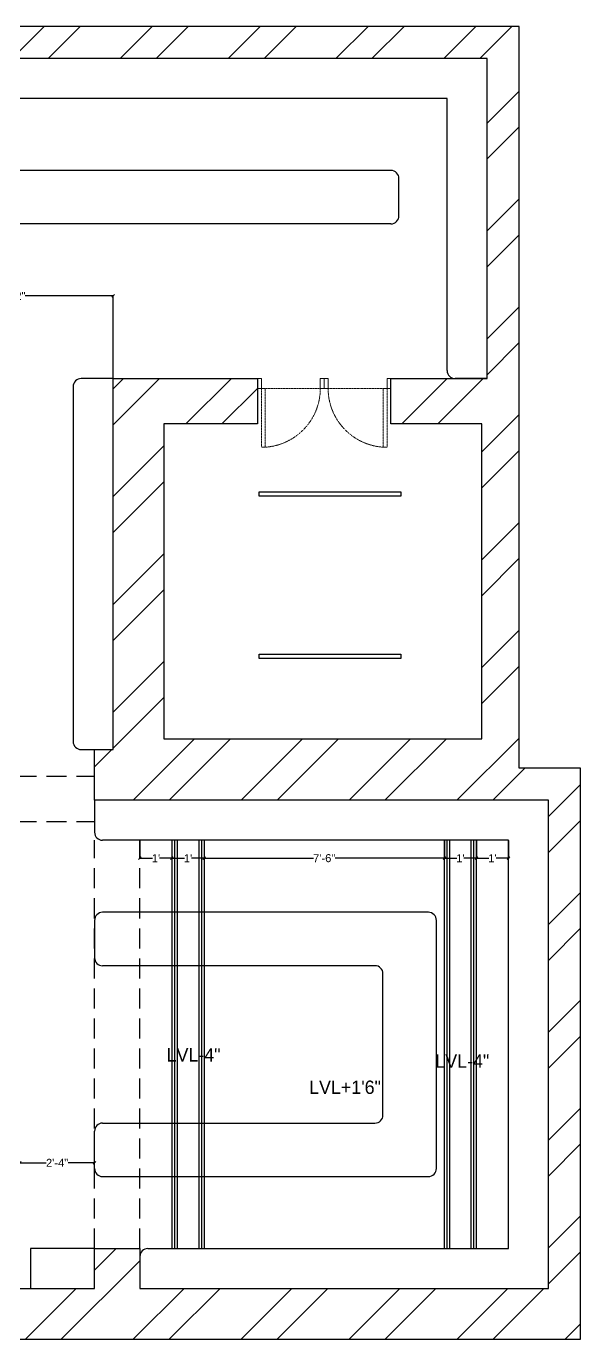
# Model space of a CAD drawing. Header units: inches. Extents: x -4677 to 18437, y -5264 to 2453.
# Drawn here: x 913.3 to 1120.8, y -18.6 to 475.4 of the extents above; entities that cross this region are included whole.
import ezdxf

# ---------------------------------------------------------------- set-up
doc = ezdxf.new("R2010")
doc.units = ezdxf.units.IN
for name, pattern in [('AUDIT_D_060311083008-3', [0]), ('DASHED2', [0.375, 0.25, -0.125]), ('HIDDEN', [0.375, 0.25, -0.125])]:
    doc.linetypes.add(name, pattern=pattern)
for name, color, linetype in [('A-DOOR', 251, 'AUDIT_D_060311083008-3'), ('A-Door-Frame', 1, 'Continuous'), ('A-Door-Swing', 8, 'HIDDEN'), ('IEL-HATCH-002', 7, 'Continuous')]:
    doc.layers.add(name, color=color, linetype=linetype)
doc.styles.add('HEMI', font='stylu.ttf')
doc.styles.get("Standard").update_dxf_attribs({"font": 'arial.ttf'})
doc.dimstyles.get("Standard").update_dxf_attribs({"dimtxt": 3, "dimasz": 1, "dimexe": 0.18, "dimexo": 0.0625, "dimgap": 0.09, "dimtad": 0, "dimdec": 1, "dimzin": 0, "dimdsep": 46, "dimlunit": 4, "dimtxsty": 'Standard', "dimblk": 'OBLIQUE', "dimcen": 0.09, "dimclrd": 5, "dimclre": 5, "dimclrt": 5, "dimadec": 0, "dimazin": 0, "dimtfac": 1, "dimtdec": 1, "dimtofl": 0, "dimtmove": 0, "dimatfit": 3, "dimldrblk": 'OBLIQUE', "dimfxl": 1, "dimtolj": 1, "dimtzin": 0, "dimarcsym": 0})

# ---------------------------------------------------------------- blocks, each defined once
blk = doc.blocks.new('*U12')
at = {"layer": 'A-Door-Frame', "lineweight": 5}
for p, q in [((0, -100), (0, 0)), ((682, -100), (682, 0))]:
    blk.add_line(p, q, dxfattribs=at)
for points in [[(0, -100), (40, -100), (40, 0), (0, 0)], [(682, -100), (642, -100), (642, 0), (682, 0)]]:
    blk.add_lwpolyline(points, dxfattribs=at)
at = {"layer": 'A-Door-Swing', "linetype": 'DASHED2', "lineweight": 5}
blk.add_line((45, 0), (647, 0), dxfattribs=at)
blk.add_lwpolyline([(40, 0), (40, 602), (80, 602), (80, 0)], close=True, dxfattribs=at)
blk.add_arc((40, 0), 602, 360, 90, dxfattribs=at)
blk = doc.blocks.new('wef')
at = {"layer": 'IEL-HATCH-002', "true_color": 0xc7c8ca, "transparency": 33554687}
h = blk.add_hatch(dxfattribs=at)
h.set_pattern_fill('ANSI32', color=9, scale=3)
h.paths.add_polyline_path([(9186.53, 855.43), (9120.53, 855.43), (9120.53, 925.43), (9177.53, 925.43), (9188.53, 925.43), (9188.53, 947.43), (9120.53, 947.43), (9120.53, 1123.43), (9228.53, 1123.43), (9228.53, 1135.43), (9107.53, 1135.43), (9107.53, 641.43), (9283.53, 641.43), (9283.53, 644.43), (9283.53, 769.43), (9283.53, 787.43), (9268.53, 787.43), (9268.53, 653.43), (9256.53, 653.43), (9119.53, 653.43), (9119.53, 838.43), (9131.53, 838.43), (9186.53, 838.43)])
h.paths.add_polyline_path([(9701.53, 1135.43), (9274.53, 1135.43), (9274.53, 1123.43), (9393.53, 1123.43), (9393.53, 1111.43), (9393.53, 1108.43), (9410.53, 1108.43), (9410.53, 1123.43), (9689.53, 1123.43), (9689.53, 1003.43), (9677.53, 1003.43), (9653.53, 1003.43), (9653.53, 986.43), (9687.53, 986.43), (9687.53, 868.43), (9568.53, 868.43), (9568.53, 986.43), (9603.53, 986.43), (9603.53, 1003.43), (9549.53, 1003.43), (9549.53, 864.43), (9542.53, 864.43), (9542.53, 845.43), (9712.53, 845.43), (9712.53, 662.43), (9559.53, 662.43), (9559.53, 674.43), (9559.53, 677.43), (9542.53, 677.43), (9542.53, 662.43), (9518.53, 662.43), (9460.53, 662.43), (9460.53, 643.43), (9724.53, 643.43), (9724.53, 857.43), (9701.53, 857.43)])
h.paths.add_polyline_path([(9434.53, 854.43), (9410.53, 854.43), (9410.53, 869.43), (9393.53, 869.43), (9393.53, 854.43), (9359.53, 854.43), (9243.53, 854.43), (9243.53, 837.43), (9268.53, 837.43), (9268.53, 832.43), (9283.53, 832.43), (9283.53, 837.43), (9359.53, 837.43), (9434.53, 837.43)])
h.paths.add_polyline_path([(9365.53, 662.43), (9330.53, 662.43), (9330.53, 644.43), (9365.53, 644.43)], flags=17)
h.paths.add_polyline_path([(9374.53, 837.43), (9371.53, 837.43), (9371.53, 772.43), (9374.53, 772.43)], flags=17)
h.paths.add_polyline_path([(9374.53, 772.43), (9371.53, 772.43), (9283.53, 772.43), (9283.53, 769.43), (9374.53, 769.43)], flags=17)
h.paths.add_polyline_path([(9188.53, 925.43), (9177.53, 925.43), (9177.53, 912.32), (9182.86, 912.32), (9182.86, 912.43), (9186.53, 912.43), (9188.53, 912.32)], flags=17)
h.paths.add_polyline_path([(9186.53, 891.93), (9182.86, 891.93), (9120.53, 891.93), (9120.53, 888.93), (9186.53, 888.93)], flags=17)
h.paths.add_polyline_path([(9186.53, 864.43), (9183.53, 864.43), (9183.53, 855.43), (9186.53, 855.43)], flags=17)
at = {"color": 252, "true_color": 0x939598}
for p, q in [((9701.53, 1135.43), (9274.53, 1135.43)), ((9701.53, 857.43), (9701.53, 1135.43)), ((9689.53, 1123.43), (9410.53, 1123.43)), ((9689.53, 1003.43), (9689.53, 1123.43)), ((9674.53, 1108.43), (9413.53, 1108.43)), ((9674.53, 1006.43), (9674.53, 1108.43)), ((9653.53, 1081.43), (9472.22, 1081.43)), ((9656.53, 1064.43), (9656.53, 1078.43)), ((9653.53, 1061.43), (9472.22, 1061.43)), ((9549.53, 1003.43), (9537.53, 1003.43)), ((9549.53, 864.43), (9549.53, 1003.43)), ((9549.53, 1003.43), (9603.53, 1003.43)), ((9603.53, 1003.43), (9603.53, 986.43)), ((9653.53, 986.43), (9653.53, 1003.43)), ((9653.53, 1003.43), (9689.53, 1003.43)), ((9689.53, 1003.43), (9677.53, 1003.43)), ((9534.53, 1000.43), (9534.53, 867.43)), ((9603.53, 986.43), (9568.53, 986.43)), ((9568.53, 986.43), (9568.53, 868.43)), ((9687.53, 986.43), (9653.53, 986.43)), ((9687.53, 868.43), (9687.53, 986.43)), ((9568.53, 868.43), (9687.53, 868.43)), ((9537.53, 864.43), (9549.53, 864.43)), ((9542.53, 845.43), (9542.53, 864.43)), ((9724.53, 857.43), (9701.53, 857.43)), ((9724.53, 643.43), (9724.53, 857.43)), ((9712.53, 845.43), (9542.53, 845.43)), ((9542.53, 845.43), (9542.53, 833.43)), ((9712.53, 662.43), (9712.53, 845.43)), ((9697.53, 830.43), (9545.53, 830.43)), ((9697.53, 677.43), (9697.53, 830.43)), ((9542.53, 800.43), (9542.53, 786.43)), ((9667.53, 803.43), (9545.53, 803.43)), ((9670.53, 707.43), (9670.53, 800.43)), ((9647.53, 783.43), (9545.53, 783.43)), ((9650.53, 727.43), (9650.53, 780.43)), ((9542.53, 707.43), (9542.53, 721.43)), ((9545.53, 724.43), (9647.53, 724.43)), ((9545.53, 704.43), (9667.53, 704.43)), ((9542.53, 662.43), (9542.53, 677.43)), ((9542.53, 677.43), (9559.53, 677.43)), ((9559.53, 677.43), (9559.53, 662.43)), ((9562.53, 677.43), (9697.53, 677.43)), ((9559.53, 674.43), (9559.53, 662.43)), ((9460.53, 662.43), (9542.53, 662.43)), ((9559.53, 662.43), (9712.53, 662.43)), ((9460.53, 643.43), (9724.53, 643.43))]:
    blk.add_line(p, q, dxfattribs=at)
blk.add_lwpolyline([(9542.53, 677.43), (9518.53, 677.43), (9518.53, 662.43), (9542.53, 662.43)], close=True, dxfattribs=at)
for centre, start, end in [((9653.53, 1078.43), 0, 90), ((9653.53, 1064.43), 270, 0), ((9537.53, 1000.43), 90, 180), ((9677.53, 1006.43), 180, 270), ((9537.53, 867.43), 180, 270), ((9545.53, 833.43), 180, 270), ((9545.53, 800.43), 90, 180), ((9667.53, 800.43), 0, 90), ((9545.53, 786.43), 180, 270), ((9647.53, 780.43), 0, 90), ((9647.53, 727.43), 270, 0), ((9545.53, 721.43), 90, 180), ((9545.53, 707.43), 180, 270), ((9667.53, 707.43), 270, 0), ((9562.53, 674.43), 90, 180)]:
    blk.add_arc(centre, 3, start, end, dxfattribs=at)
at = {"layer": 'A-DOOR', "color": 252, "lineweight": 5, "true_color": 0x939598, "yscale": 0.03666666666666651, "zscale": 0.03666666666666651, "rotation": 180}
for p, xscale in [((9603.53, 999.76), -0.03666666666666651), ((9653.53, 999.76), 0.03666666666666651)]:
    blk.add_blockref('*U12', p, dxfattribs=dict(at, xscale=xscale))
blk = doc.blocks.new('_Oblique')
at = {"color": 0, "linetype": 'ByBlock', "lineweight": -2}
blk.add_line((-0.5, -0.5), (0.5, 0.5), dxfattribs=at)
blk = doc.blocks.new('*D34')
at = {"color": 5, "lineweight": -2, "transparency": 16777216}
for p, q in [((871.79, 389.38), (871.79, 374.24)), ((871.79, 374.42), (904.7, 374.42)), ((945.79, 374.42), (912.87, 374.42)), ((945.79, 343.5), (945.79, 374.6))]:
    blk.add_line(p, q, dxfattribs=at)
at = {"layer": 'Defpoints', "color": 0, "transparency": 16777216}
for p in [(871.79, 389.44), (945.79, 374.42), (945.79, 343.44)]:
    blk.add_point(p, dxfattribs=at)
at = {"color": 5, "lineweight": -2, "transparency": 16777216, "rotation": 180}
blk.add_blockref('_Oblique', (871.79, 374.42), dxfattribs=at)
at = {"color": 5, "lineweight": -2, "transparency": 16777216}
blk.add_blockref('_Oblique', (945.79, 374.42), dxfattribs=at)
at = {"color": 5, "transparency": 16777216, "insert": (908.79, 374.42), "char_height": 3, "attachment_point": 5}
blk.add_mtext('\\A1;6\'-2"', dxfattribs=at)
blk = doc.blocks.new('*D44')
at = {"color": 5, "lineweight": -2, "transparency": 16777216}
for p, q in [((910.79, 49.37), (910.79, 49.75)), ((910.79, 49.57), (920.68, 49.57)), ((938.79, 49.57), (928.89, 49.57)), ((938.79, 49.37), (938.79, 49.75))]:
    blk.add_line(p, q, dxfattribs=at)
at = {"layer": 'Defpoints', "color": 0, "transparency": 16777216}
for p in [(938.79, 49.57), (910.79, 49.31), (938.79, 49.31)]:
    blk.add_point(p, dxfattribs=at)
at = {"color": 5, "lineweight": -2, "transparency": 16777216, "rotation": 180}
blk.add_blockref('_Oblique', (910.79, 49.57), dxfattribs=at)
at = {"color": 5, "lineweight": -2, "transparency": 16777216}
blk.add_blockref('_Oblique', (938.79, 49.57), dxfattribs=at)
at = {"color": 5, "transparency": 16777216, "insert": (924.79, 49.57), "char_height": 3, "attachment_point": 5}
blk.add_mtext('\\A1;2\'-4"', dxfattribs=at)
blk = doc.blocks.new('*D52')
at = {"color": 5, "lineweight": -2, "transparency": 16777216}
for p, q in [((955.79, 170.38), (955.79, 163.53)), ((967.79, 170.38), (967.79, 163.53)), ((955.79, 163.71), (960.46, 163.71)), ((967.79, 163.71), (963.12, 163.71))]:
    blk.add_line(p, q, dxfattribs=at)
at = {"layer": 'Defpoints', "color": 0, "transparency": 16777216}
for p in [(955.79, 170.44), (967.79, 170.44), (967.79, 163.71)]:
    blk.add_point(p, dxfattribs=at)
at = {"color": 5, "lineweight": -2, "transparency": 16777216, "rotation": 180}
blk.add_blockref('_Oblique', (955.79, 163.71), dxfattribs=at)
at = {"color": 5, "lineweight": -2, "transparency": 16777216}
blk.add_blockref('_Oblique', (967.79, 163.71), dxfattribs=at)
at = {"color": 5, "transparency": 16777216, "insert": (961.79, 163.71), "char_height": 3, "attachment_point": 5}
blk.add_mtext("\\A1;1'", dxfattribs=at)
blk = doc.blocks.new('*D53')
at = {"color": 5, "lineweight": -2, "transparency": 16777216}
for p, q in [((967.79, 170.38), (967.79, 163.53)), ((979.79, 170.38), (979.79, 163.53)), ((967.79, 163.71), (972.46, 163.71)), ((979.79, 163.71), (975.12, 163.71))]:
    blk.add_line(p, q, dxfattribs=at)
at = {"layer": 'Defpoints', "color": 0, "transparency": 16777216}
for p in [(967.79, 170.44), (979.79, 170.44), (979.79, 163.71)]:
    blk.add_point(p, dxfattribs=at)
at = {"color": 5, "lineweight": -2, "transparency": 16777216, "rotation": 180}
blk.add_blockref('_Oblique', (967.79, 163.71), dxfattribs=at)
at = {"color": 5, "lineweight": -2, "transparency": 16777216}
blk.add_blockref('_Oblique', (979.79, 163.71), dxfattribs=at)
at = {"color": 5, "transparency": 16777216, "insert": (973.79, 163.71), "char_height": 3, "attachment_point": 5}
blk.add_mtext("\\A1;1'", dxfattribs=at)
blk = doc.blocks.new('*D54')
at = {"color": 5, "lineweight": -2, "transparency": 16777216}
for p, q in [((979.79, 170.38), (979.79, 163.53)), ((1069.79, 170.38), (1069.79, 163.53)), ((979.79, 163.71), (1020.72, 163.71)), ((1069.79, 163.71), (1028.85, 163.71))]:
    blk.add_line(p, q, dxfattribs=at)
at = {"layer": 'Defpoints', "color": 0, "transparency": 16777216}
for p in [(979.79, 170.44), (1069.79, 170.44), (1069.79, 163.71)]:
    blk.add_point(p, dxfattribs=at)
at = {"color": 5, "lineweight": -2, "transparency": 16777216, "rotation": 180}
blk.add_blockref('_Oblique', (979.79, 163.71), dxfattribs=at)
at = {"color": 5, "lineweight": -2, "transparency": 16777216}
blk.add_blockref('_Oblique', (1069.79, 163.71), dxfattribs=at)
at = {"color": 5, "transparency": 16777216, "insert": (1024.79, 163.71), "char_height": 3, "attachment_point": 5}
blk.add_mtext('\\A1;7\'-6"', dxfattribs=at)
blk = doc.blocks.new('*D55')
at = {"color": 5, "lineweight": -2, "transparency": 16777216}
for p, q in [((1069.79, 170.38), (1069.79, 163.53)), ((1081.79, 170.38), (1081.79, 163.53)), ((1069.79, 163.71), (1074.46, 163.71)), ((1081.79, 163.71), (1077.12, 163.71))]:
    blk.add_line(p, q, dxfattribs=at)
at = {"layer": 'Defpoints', "color": 0, "transparency": 16777216}
for p in [(1069.79, 170.44), (1081.79, 170.44), (1081.79, 163.71)]:
    blk.add_point(p, dxfattribs=at)
at = {"color": 5, "lineweight": -2, "transparency": 16777216, "rotation": 180}
blk.add_blockref('_Oblique', (1069.79, 163.71), dxfattribs=at)
at = {"color": 5, "lineweight": -2, "transparency": 16777216}
blk.add_blockref('_Oblique', (1081.79, 163.71), dxfattribs=at)
at = {"color": 5, "transparency": 16777216, "insert": (1075.79, 163.71), "char_height": 3, "attachment_point": 5}
blk.add_mtext("\\A1;1'", dxfattribs=at)
blk = doc.blocks.new('*D56')
at = {"color": 5, "lineweight": -2, "transparency": 16777216}
for p, q in [((1081.79, 170.38), (1081.79, 163.53)), ((1093.79, 170.38), (1093.79, 163.53)), ((1081.79, 163.71), (1086.46, 163.71)), ((1093.79, 163.71), (1089.12, 163.71))]:
    blk.add_line(p, q, dxfattribs=at)
at = {"layer": 'Defpoints', "color": 0, "transparency": 16777216}
for p in [(1081.79, 170.44), (1093.79, 170.44), (1093.79, 163.71)]:
    blk.add_point(p, dxfattribs=at)
at = {"color": 5, "lineweight": -2, "transparency": 16777216, "rotation": 180}
blk.add_blockref('_Oblique', (1081.79, 163.71), dxfattribs=at)
at = {"color": 5, "lineweight": -2, "transparency": 16777216}
blk.add_blockref('_Oblique', (1093.79, 163.71), dxfattribs=at)
at = {"color": 5, "transparency": 16777216, "insert": (1087.79, 163.71), "char_height": 3, "attachment_point": 5}
blk.add_mtext("\\A1;1'", dxfattribs=at)

msp = doc.modelspace()

# ---------------------------------------------------------------- linework, layer by layer
at = {"color": 241, "linetype": 'DASHED2', "ltscale": 30, "true_color": 0xf7abae}
for p, q in [((830.79, 194.44), (938.79, 194.44)), ((830.79, 177.44), (938.79, 177.44)), ((938.79, 17.44), (938.79, 170.44)), ((955.79, 17.44), (955.79, 170.44))]:
    msp.add_line(p, q, dxfattribs=at)
for points in [[(1000.48, 299.36), (1000.48, 301), (1053.52, 301), (1053.52, 299.36)], [(1000.48, 238.56), (1000.48, 240.2), (1053.52, 240.2), (1053.52, 238.56)]]:
    msp.add_lwpolyline(points, close=True)
for points in [[(967.79, 170.44), (967.79, 17.44)], [(979.79, 170.44), (979.79, 17.44)], [(1069.79, 17.44), (1069.79, 170.44)], [(1081.79, 17.44), (1081.79, 170.44)]]:
    msp.add_lwpolyline(points)
at = {"color": 51, "true_color": 0xf7f281}
for points in [[(968.79, 170.44), (968.79, 17.44)], [(969.79, 170.44), (969.79, 17.44)], [(977.79, 170.44), (977.79, 17.44)], [(978.79, 170.44), (978.79, 17.44)], [(1070.79, 17.44), (1070.79, 170.44)], [(1071.79, 17.44), (1071.79, 170.44)], [(1079.79, 17.44), (1079.79, 170.44)], [(1080.79, 17.44), (1080.79, 170.44)]]:
    msp.add_lwpolyline(points, dxfattribs=at)

# ---------------------------------------------------------------- block references
msp.add_blockref('wef', (-8603.74, -659.99))

# ---------------------------------------------------------------- texts
at = {"lineweight": 15, "char_height": 5, "width": 57.0108, "attachment_point": 1, "rotation": 359.9906, "style": 'HEMI'}
for s, insert in [('\\pxt3;LVL-4"', (965.76, 92.54)), ('LVL-4"', (1066.38, 90.2)), ('LVL+1\'6"', (1019.14, 80.4))]:
    msp.add_mtext(s, dxfattribs=dict(at, insert=insert))

# ---------------------------------------------------------------- dimensions: what is measured, and where the dimension line sits
for base, p1, p2, picture, middle in [((945.79, 374.42), (871.79, 389.44), (945.79, 343.44), '*D34', (908.79, 374.42)), ((979.79, 163.71), (967.79, 170.44), (979.79, 170.44), '*D53', (973.79, 163.71)), ((1069.79, 163.71), (979.79, 170.44), (1069.79, 170.44), '*D54', (1024.79, 163.71)), ((1081.79, 163.71), (1069.79, 170.44), (1081.79, 170.44), '*D55', (1075.79, 163.71)), ((1093.79, 163.71), (1081.79, 170.44), (1093.79, 170.44), '*D56', (1087.79, 163.71))]:
    dim = msp.add_linear_dim(base=base, p1=p1, p2=p2, dimstyle='Standard', override={"dimtmove": 1})
    dim.commit()
    dim.dimension.update_dxf_attribs({"geometry": picture, "text_midpoint": middle})
for base, p1, p2, picture, middle in [((967.79, 163.71), (955.79, 170.44), (967.79, 170.44), '*D52', (961.79, 163.71)), ((938.79, 49.57), (910.79, 49.31), (938.79, 49.31), '*D44', (924.79, 49.57))]:
    dim = msp.add_linear_dim(base=base, p1=p1, p2=p2, dimstyle='Standard')
    dim.commit()
    dim.dimension.update_dxf_attribs({"geometry": picture, "text_midpoint": middle})

doc.saveas('drawing.dxf')
